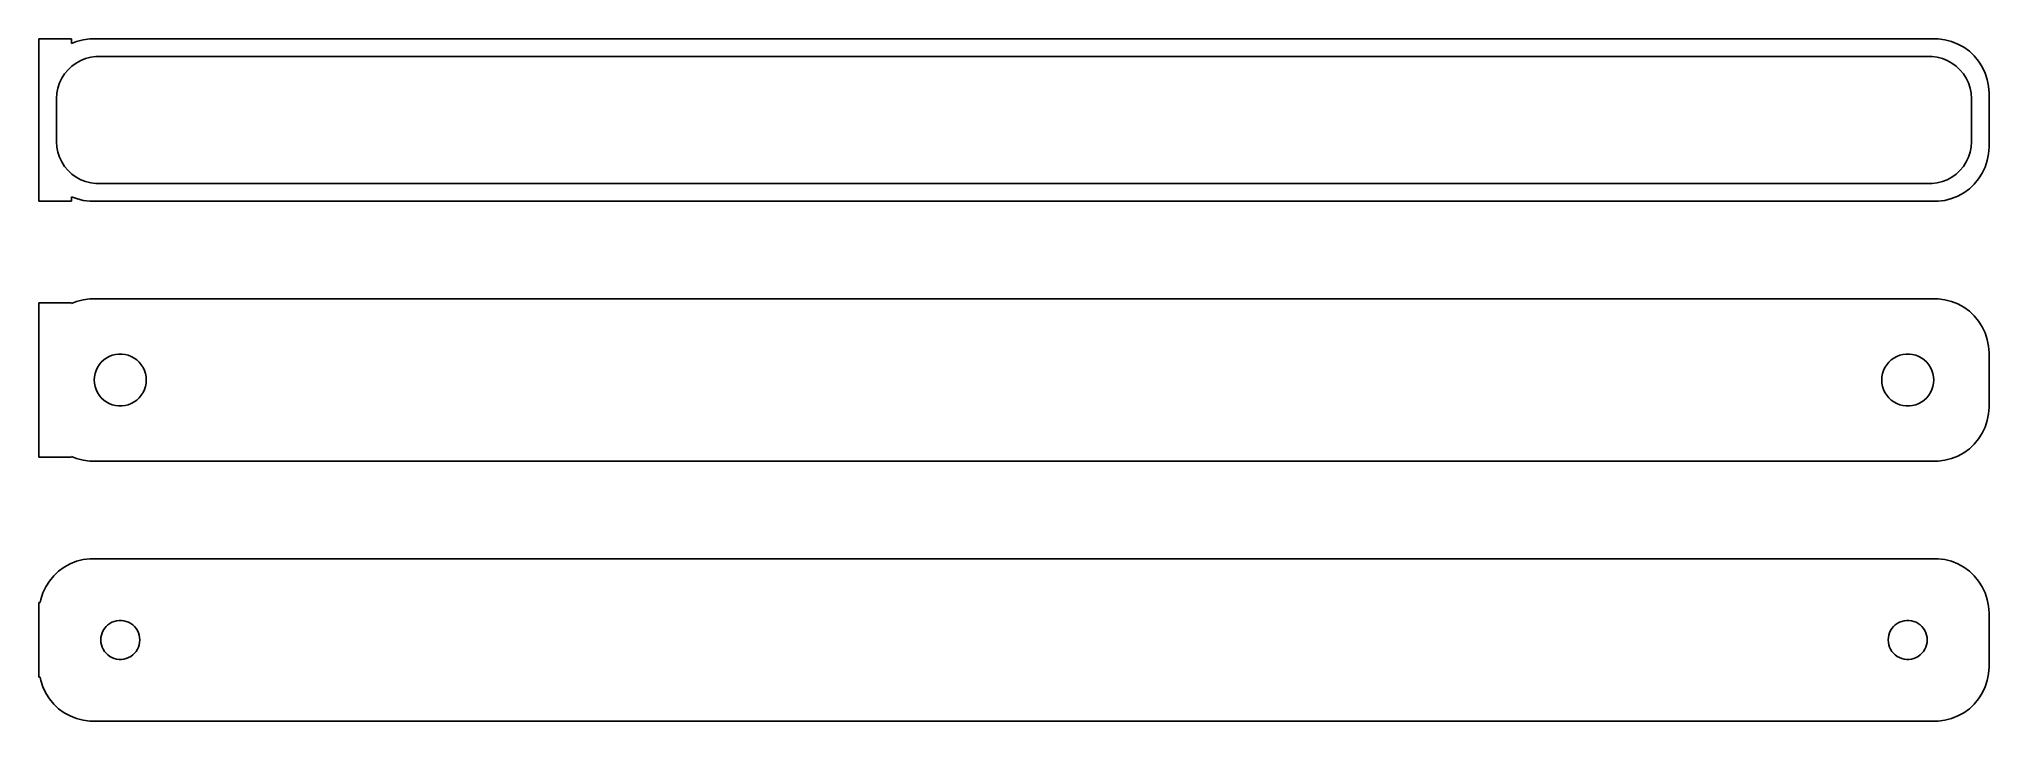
# Model space of a CAD drawing. Header units: metres. Extents: x -90 to 90, y 41 to 103.
import ezdxf

# ---------------------------------------------------------------- set-up
doc = ezdxf.new("R2010")
doc.units = ezdxf.units.M

msp = doc.modelspace()

# ---------------------------------------------------------------- linework, layer by layer
for p, q in [((-87, 103.49), (-90, 103.49)), ((-90, 103.49), (-90, 88.5099)), ((-87, 103.075), (-87, 103.49)), ((-86.5451, 103.255), (-87, 103.075)), ((-85.9369, 103.411), (-86.5451, 103.255)), ((-85.3139, 103.49), (-85.9369, 103.411)), ((85.3139, 103.49), (-85.3139, 103.49)), ((85.9369, 103.411), (85.3139, 103.49)), ((86.5451, 103.255), (85.9369, 103.411)), ((87.1289, 103.024), (86.5451, 103.255)), ((87.6791, 102.722), (87.1289, 103.024)), ((88.1871, 102.353), (87.6791, 102.722)), ((-87.323, 100.651), (-86.9685, 100.984)), ((-86.9685, 100.984), (-86.5751, 101.27)), ((-86.5751, 101.27), (-86.1489, 101.504)), ((-86.1489, 101.504), (-85.6967, 101.683)), ((-85.6967, 101.683), (-85.2256, 101.804)), ((-85.2256, 101.804), (-84.7432, 101.865)), ((-84.7432, 101.865), (84.7432, 101.865)), ((84.7432, 101.865), (85.2256, 101.804)), ((85.2256, 101.804), (85.6967, 101.683)), ((85.6967, 101.683), (86.1489, 101.504)), ((86.1489, 101.504), (86.5751, 101.27)), ((86.5751, 101.27), (86.9685, 100.984)), ((86.9685, 100.984), (87.323, 100.651)), ((88.6448, 101.923), (88.1871, 102.353)), ((89.0451, 101.439), (88.6448, 101.923)), ((89.3815, 100.909), (89.0451, 101.439)), ((89.6489, 100.341), (89.3815, 100.909)), ((-88.251, 98.9631), (-88.1007, 99.4256)), ((-88.1007, 99.4256), (-87.8936, 99.8656)), ((-87.8936, 99.8656), (-87.633, 100.276)), ((-87.633, 100.276), (-87.323, 100.651)), ((87.323, 100.651), (87.633, 100.276)), ((87.633, 100.276), (87.8936, 99.8656)), ((87.8936, 99.8656), (88.1007, 99.4256)), ((88.1007, 99.4256), (88.251, 98.9631)), ((89.8429, 99.7434), (89.6489, 100.341)), ((89.9606, 99.1267), (89.8429, 99.7434)), ((90, 98.5), (89.9606, 99.1267)), ((-88.3726, 98), (-88.3421, 98.4854)), ((-88.3726, 94), (-88.3726, 98)), ((-88.3421, 98.4854), (-88.251, 98.9631)), ((88.251, 98.9631), (88.3421, 98.4854)), ((88.3421, 98.4854), (88.3726, 98)), ((88.3726, 98), (88.3726, 94)), ((90, 93.5), (90, 98.5)), ((-88.3421, 93.5146), (-88.3726, 94)), ((88.3726, 94), (88.3421, 93.5146)), ((-88.251, 93.0369), (-88.3421, 93.5146)), ((-88.1007, 92.5744), (-88.251, 93.0369)), ((-87.8936, 92.1344), (-88.1007, 92.5744)), ((-87.633, 91.7237), (-87.8936, 92.1344)), ((87.8936, 92.1344), (87.633, 91.7237)), ((88.1007, 92.5744), (87.8936, 92.1344)), ((88.251, 93.0369), (88.1007, 92.5744)), ((88.3421, 93.5146), (88.251, 93.0369)), ((89.6489, 91.6594), (89.8429, 92.2566)), ((89.8429, 92.2566), (89.9606, 92.8733)), ((89.9606, 92.8733), (90, 93.5)), ((-87.323, 91.349), (-87.633, 91.7237)), ((-86.9685, 91.0161), (-87.323, 91.349)), ((-86.5751, 90.7302), (-86.9685, 91.0161)), ((-86.1489, 90.4959), (-86.5751, 90.7302)), ((-85.6967, 90.3169), (-86.1489, 90.4959)), ((-85.2256, 90.196), (-85.6967, 90.3169)), ((-84.7432, 90.135), (-85.2256, 90.196)), ((84.7432, 90.135), (-84.7432, 90.135)), ((85.2256, 90.196), (84.7432, 90.135)), ((85.6967, 90.3169), (85.2256, 90.196)), ((86.1489, 90.4959), (85.6967, 90.3169)), ((86.5751, 90.7302), (86.1489, 90.4959)), ((86.9685, 91.0161), (86.5751, 90.7302)), ((87.323, 91.349), (86.9685, 91.0161)), ((87.633, 91.7237), (87.323, 91.349)), ((88.1871, 89.6474), (88.6448, 90.0773)), ((88.6448, 90.0773), (89.0451, 90.5611)), ((89.0451, 90.5611), (89.3815, 91.0912)), ((89.3815, 91.0912), (89.6489, 91.6594)), ((-90, 88.5099), (-87, 88.5099)), ((-87, 88.9248), (-86.5451, 88.7447)), ((-87, 88.5099), (-87, 88.9248)), ((-86.5451, 88.7447), (-85.9369, 88.5886)), ((-85.9369, 88.5886), (-85.3139, 88.5099)), ((-85.3139, 88.5099), (85.3139, 88.5099)), ((85.3139, 88.5099), (85.9369, 88.5886)), ((85.9369, 88.5886), (86.5451, 88.7447)), ((86.5451, 88.7447), (87.1289, 88.9759)), ((87.1289, 88.9759), (87.6791, 89.2784)), ((87.6791, 89.2784), (88.1871, 89.6474)), ((-86.5451, 79.2553), (-87, 79.0752)), ((-85.9369, 79.4114), (-86.5451, 79.2553)), ((-85.3139, 79.4901), (-85.9369, 79.4114)), ((85.3139, 79.4901), (-85.3139, 79.4901)), ((85.9369, 79.4114), (85.3139, 79.4901)), ((86.5451, 79.2553), (85.9369, 79.4114)), ((87.1289, 79.0241), (86.5451, 79.2553)), ((-87, 79.1148), (-90, 79.1148)), ((-90, 79.1148), (-90, 64.8852)), ((-87, 79.0752), (-87, 79.1148)), ((87.6791, 78.7216), (87.1289, 79.0241)), ((88.1871, 78.3526), (87.6791, 78.7216)), ((88.6448, 77.9227), (88.1871, 78.3526)), ((89.0451, 77.4389), (88.6448, 77.9227)), ((89.3815, 76.9088), (89.0451, 77.4389)), ((89.6489, 76.3406), (89.3815, 76.9088)), ((89.8429, 75.7434), (89.6489, 76.3406)), ((89.9606, 75.1267), (89.8429, 75.7434)), ((-84.2495, 73.6429), (-84.0298, 73.8492)), ((-84.0298, 73.8492), (-83.786, 74.0264)), ((-83.786, 74.0264), (-83.5219, 74.1716)), ((-83.5219, 74.1716), (-83.2416, 74.2825)), ((-83.2416, 74.2825), (-82.9497, 74.3575)), ((-82.9497, 74.3575), (-82.6507, 74.3953)), ((-82.6507, 74.3953), (-82.3493, 74.3953)), ((-82.3493, 74.3953), (-82.0503, 74.3575)), ((-82.0503, 74.3575), (-81.7584, 74.2825)), ((-81.7584, 74.2825), (-81.4781, 74.1716)), ((-81.4781, 74.1716), (-81.214, 74.0264)), ((-81.214, 74.0264), (-80.9702, 73.8492)), ((-80.9702, 73.8492), (-80.7505, 73.6429)), ((80.7505, 73.6429), (80.9702, 73.8492)), ((80.9702, 73.8492), (81.214, 74.0264)), ((81.214, 74.0264), (81.4781, 74.1716)), ((81.4781, 74.1716), (81.7584, 74.2825)), ((81.7584, 74.2825), (82.0503, 74.3575)), ((82.0503, 74.3575), (82.3493, 74.3953)), ((82.3493, 74.3953), (82.6507, 74.3953)), ((82.6507, 74.3953), (82.9497, 74.3575)), ((82.9497, 74.3575), (83.2416, 74.2825)), ((83.2416, 74.2825), (83.5219, 74.1716)), ((83.5219, 74.1716), (83.786, 74.0264)), ((83.786, 74.0264), (84.0298, 73.8492)), ((84.0298, 73.8492), (84.2495, 73.6429)), ((90, 74.5), (89.9606, 75.1267)), ((90, 69.5), (90, 74.5)), ((-84.9, 72), (-84.8811, 72.3008)), ((-84.8811, 71.6992), (-84.9, 72)), ((-84.8811, 72.3008), (-84.8246, 72.5968)), ((-84.8246, 72.5968), (-84.7315, 72.8835)), ((-84.7315, 72.8835), (-84.6031, 73.1562)), ((-84.6031, 73.1562), (-84.4416, 73.4107)), ((-84.4416, 73.4107), (-84.2495, 73.6429)), ((-80.7505, 73.6429), (-80.5583, 73.4107)), ((-80.5583, 73.4107), (-80.3969, 73.1562)), ((-80.3969, 73.1562), (-80.2685, 72.8835)), ((-80.2685, 72.8835), (-80.1754, 72.5968)), ((-80.1754, 72.5968), (-80.1189, 72.3008)), ((-80.1189, 72.3008), (-80.1, 72)), ((-80.1, 72), (-80.1189, 71.6992)), ((80.1, 72), (80.1189, 72.3008)), ((80.1189, 71.6992), (80.1, 72)), ((80.1189, 72.3008), (80.1754, 72.5968)), ((80.1754, 72.5968), (80.2685, 72.8835)), ((80.2685, 72.8835), (80.3969, 73.1562)), ((80.3969, 73.1562), (80.5583, 73.4107)), ((80.5583, 73.4107), (80.7505, 73.6429)), ((84.2495, 73.6429), (84.4416, 73.4107)), ((84.4416, 73.4107), (84.6031, 73.1562)), ((84.6031, 73.1562), (84.7315, 72.8835)), ((84.7315, 72.8835), (84.8246, 72.5968)), ((84.8246, 72.5968), (84.8811, 72.3008)), ((84.8811, 72.3008), (84.9, 72)), ((84.9, 72), (84.8811, 71.6992)), ((-84.8246, 71.4032), (-84.8811, 71.6992)), ((-84.7315, 71.1165), (-84.8246, 71.4032)), ((-84.6031, 70.8438), (-84.7315, 71.1165)), ((-84.4416, 70.5893), (-84.6031, 70.8438)), ((-84.2495, 70.3571), (-84.4416, 70.5893)), ((-84.0298, 70.1508), (-84.2495, 70.3571)), ((-80.7505, 70.3571), (-80.9702, 70.1508)), ((-80.5583, 70.5893), (-80.7505, 70.3571)), ((-80.3969, 70.8438), (-80.5583, 70.5893)), ((-80.2685, 71.1165), (-80.3969, 70.8438)), ((-80.1754, 71.4032), (-80.2685, 71.1165)), ((-80.1189, 71.6992), (-80.1754, 71.4032)), ((80.1754, 71.4032), (80.1189, 71.6992)), ((80.2685, 71.1165), (80.1754, 71.4032)), ((80.3969, 70.8438), (80.2685, 71.1165)), ((80.5583, 70.5893), (80.3969, 70.8438)), ((80.7505, 70.3571), (80.5583, 70.5893)), ((80.9702, 70.1508), (80.7505, 70.3571)), ((84.2495, 70.3571), (84.0298, 70.1508)), ((84.4416, 70.5893), (84.2495, 70.3571)), ((84.6031, 70.8438), (84.4416, 70.5893)), ((84.7315, 71.1165), (84.6031, 70.8438)), ((84.8246, 71.4032), (84.7315, 71.1165)), ((84.8811, 71.6992), (84.8246, 71.4032)), ((-83.786, 69.9736), (-84.0298, 70.1508)), ((-83.5219, 69.8284), (-83.786, 69.9736)), ((-83.2416, 69.7175), (-83.5219, 69.8284)), ((-82.9497, 69.6425), (-83.2416, 69.7175)), ((-82.6507, 69.6047), (-82.9497, 69.6425)), ((-82.3493, 69.6047), (-82.6507, 69.6047)), ((-82.0503, 69.6425), (-82.3493, 69.6047)), ((-81.7584, 69.7175), (-82.0503, 69.6425)), ((-81.4781, 69.8284), (-81.7584, 69.7175)), ((-81.214, 69.9736), (-81.4781, 69.8284)), ((-80.9702, 70.1508), (-81.214, 69.9736)), ((81.214, 69.9736), (80.9702, 70.1508)), ((81.4781, 69.8284), (81.214, 69.9736)), ((81.7584, 69.7175), (81.4781, 69.8284)), ((82.0503, 69.6425), (81.7584, 69.7175)), ((82.3493, 69.6047), (82.0503, 69.6425)), ((82.6507, 69.6047), (82.3493, 69.6047)), ((82.9497, 69.6425), (82.6507, 69.6047)), ((83.2416, 69.7175), (82.9497, 69.6425)), ((83.5219, 69.8284), (83.2416, 69.7175)), ((83.786, 69.9736), (83.5219, 69.8284)), ((84.0298, 70.1508), (83.786, 69.9736)), ((89.8429, 68.2566), (89.9606, 68.8733)), ((89.9606, 68.8733), (90, 69.5)), ((89.0451, 66.5611), (89.3815, 67.0912)), ((89.3815, 67.0912), (89.6489, 67.6594)), ((89.6489, 67.6594), (89.8429, 68.2566)), ((-90, 64.8852), (-87, 64.8852)), ((-87, 64.8852), (-87, 64.9248)), ((-87, 64.9248), (-86.5451, 64.7447)), ((86.5451, 64.7447), (87.1289, 64.9759)), ((87.1289, 64.9759), (87.6791, 65.2784)), ((87.6791, 65.2784), (88.1871, 65.6474)), ((88.1871, 65.6474), (88.6448, 66.0773)), ((88.6448, 66.0773), (89.0451, 66.5611)), ((-86.5451, 64.7447), (-85.9369, 64.5886)), ((-85.9369, 64.5886), (-85.3139, 64.5099)), ((-85.3139, 64.5099), (85.3139, 64.5099)), ((85.3139, 64.5099), (85.9369, 64.5886)), ((85.9369, 64.5886), (86.5451, 64.7447)), ((-88.1871, 54.3526), (-88.6448, 53.9227)), ((-87.6791, 54.7216), (-88.1871, 54.3526)), ((-87.1289, 55.0241), (-87.6791, 54.7216)), ((-86.5451, 55.2553), (-87.1289, 55.0241)), ((-85.9369, 55.4114), (-86.5451, 55.2553)), ((-85.3139, 55.4901), (-85.9369, 55.4114)), ((85.3139, 55.4901), (-85.3139, 55.4901)), ((85.9369, 55.4114), (85.3139, 55.4901)), ((86.5451, 55.2553), (85.9369, 55.4114)), ((87.1289, 55.0241), (86.5451, 55.2553)), ((87.6791, 54.7216), (87.1289, 55.0241)), ((88.1871, 54.3526), (87.6791, 54.7216)), ((88.6448, 53.9227), (88.1871, 54.3526)), ((-89.6489, 52.3406), (-89.8429, 51.7434)), ((-89.3815, 52.9088), (-89.6489, 52.3406)), ((-89.0451, 53.4389), (-89.3815, 52.9088)), ((-88.6448, 53.9227), (-89.0451, 53.4389)), ((89.0451, 53.4389), (88.6448, 53.9227)), ((89.3815, 52.9088), (89.0451, 53.4389)), ((89.6489, 52.3406), (89.3815, 52.9088)), ((89.8429, 51.7434), (89.6489, 52.3406)), ((-89.9, 51.4442), (-90, 51.4442)), ((-90, 51.4442), (-90, 44.5558)), ((-89.8429, 51.7434), (-89.9, 51.4442)), ((89.9606, 51.1267), (89.8429, 51.7434)), ((90, 50.5), (89.9606, 51.1267)), ((90, 45.5), (90, 50.5)), ((-84.2434, 48.4476), (-84.1736, 48.6626)), ((-84.1736, 48.6626), (-84.0773, 48.8671)), ((-84.0773, 48.8671), (-83.9562, 49.058)), ((-83.9562, 49.058), (-83.8121, 49.2322)), ((-83.8121, 49.2322), (-83.6474, 49.3869)), ((-83.6474, 49.3869), (-83.4645, 49.5198)), ((-83.4645, 49.5198), (-83.2664, 49.6287)), ((-83.2664, 49.6287), (-83.0562, 49.7119)), ((-83.0562, 49.7119), (-82.8373, 49.7681)), ((-82.8373, 49.7681), (-82.613, 49.7964)), ((-82.613, 49.7964), (-82.387, 49.7964)), ((-82.387, 49.7964), (-82.1627, 49.7681)), ((-82.1627, 49.7681), (-81.9438, 49.7119)), ((-81.9438, 49.7119), (-81.7336, 49.6287)), ((-81.7336, 49.6287), (-81.5355, 49.5198)), ((-81.5355, 49.5198), (-81.3526, 49.3869)), ((-81.3526, 49.3869), (-81.1879, 49.2322)), ((-81.1879, 49.2322), (-81.0438, 49.058)), ((-81.0438, 49.058), (-80.9226, 48.8671)), ((-80.9226, 48.8671), (-80.8264, 48.6626)), ((-80.8264, 48.6626), (-80.7565, 48.4476)), ((80.7565, 48.4476), (80.8264, 48.6626)), ((80.8264, 48.6626), (80.9226, 48.8671)), ((80.9226, 48.8671), (81.0438, 49.058)), ((81.0438, 49.058), (81.1879, 49.2322)), ((81.1879, 49.2322), (81.3526, 49.3869)), ((81.3526, 49.3869), (81.5355, 49.5198)), ((81.5355, 49.5198), (81.7336, 49.6287)), ((81.7336, 49.6287), (81.9438, 49.7119)), ((81.9438, 49.7119), (82.1627, 49.7681)), ((82.1627, 49.7681), (82.387, 49.7964)), ((82.387, 49.7964), (82.613, 49.7964)), ((82.613, 49.7964), (82.8373, 49.7681)), ((82.8373, 49.7681), (83.0562, 49.7119)), ((83.0562, 49.7119), (83.2664, 49.6287)), ((83.2664, 49.6287), (83.4645, 49.5198)), ((83.4645, 49.5198), (83.6474, 49.3869)), ((83.6474, 49.3869), (83.8121, 49.2322)), ((83.8121, 49.2322), (83.9562, 49.058)), ((83.9562, 49.058), (84.0773, 48.8671)), ((84.0773, 48.8671), (84.1736, 48.6626)), ((84.1736, 48.6626), (84.2434, 48.4476)), ((-84.3, 48), (-84.2858, 48.2256)), ((-84.2858, 47.7744), (-84.3, 48)), ((-84.2858, 48.2256), (-84.2434, 48.4476)), ((-84.2434, 47.5524), (-84.2858, 47.7744)), ((-84.1736, 47.3374), (-84.2434, 47.5524)), ((-84.0773, 47.1329), (-84.1736, 47.3374)), ((-83.9562, 46.942), (-84.0773, 47.1329)), ((-83.8121, 46.7678), (-83.9562, 46.942)), ((-81.0438, 46.942), (-81.1879, 46.7678)), ((-80.9226, 47.1329), (-81.0438, 46.942)), ((-80.8264, 47.3374), (-80.9226, 47.1329)), ((-80.7565, 47.5524), (-80.8264, 47.3374)), ((-80.7565, 48.4476), (-80.7142, 48.2256)), ((-80.7142, 47.7744), (-80.7565, 47.5524)), ((-80.7142, 48.2256), (-80.7, 48)), ((-80.7, 48), (-80.7142, 47.7744)), ((80.7, 48), (80.7142, 48.2256)), ((80.7142, 47.7744), (80.7, 48)), ((80.7142, 48.2256), (80.7565, 48.4476)), ((80.7565, 47.5524), (80.7142, 47.7744)), ((80.8264, 47.3374), (80.7565, 47.5524)), ((80.9226, 47.1329), (80.8264, 47.3374)), ((81.0438, 46.942), (80.9226, 47.1329)), ((81.1879, 46.7678), (81.0438, 46.942)), ((83.9562, 46.942), (83.8121, 46.7678)), ((84.0773, 47.1329), (83.9562, 46.942)), ((84.1736, 47.3374), (84.0773, 47.1329)), ((84.2434, 47.5524), (84.1736, 47.3374)), ((84.2434, 48.4476), (84.2858, 48.2256)), ((84.2858, 47.7744), (84.2434, 47.5524)), ((84.2858, 48.2256), (84.3, 48)), ((84.3, 48), (84.2858, 47.7744)), ((-83.6474, 46.6131), (-83.8121, 46.7678)), ((-83.4645, 46.4802), (-83.6474, 46.6131)), ((-83.2664, 46.3713), (-83.4645, 46.4802)), ((-83.0562, 46.2881), (-83.2664, 46.3713)), ((-82.8373, 46.2319), (-83.0562, 46.2881)), ((-82.613, 46.2036), (-82.8373, 46.2319)), ((-82.387, 46.2036), (-82.613, 46.2036)), ((-82.1627, 46.2319), (-82.387, 46.2036)), ((-81.9438, 46.2881), (-82.1627, 46.2319)), ((-81.7336, 46.3713), (-81.9438, 46.2881)), ((-81.5355, 46.4802), (-81.7336, 46.3713)), ((-81.3526, 46.6131), (-81.5355, 46.4802)), ((-81.1879, 46.7678), (-81.3526, 46.6131)), ((81.3526, 46.6131), (81.1879, 46.7678)), ((81.5355, 46.4802), (81.3526, 46.6131)), ((81.7336, 46.3713), (81.5355, 46.4802)), ((81.9438, 46.2881), (81.7336, 46.3713)), ((82.1627, 46.2319), (81.9438, 46.2881)), ((82.387, 46.2036), (82.1627, 46.2319)), ((82.613, 46.2036), (82.387, 46.2036)), ((82.8373, 46.2319), (82.613, 46.2036)), ((83.0562, 46.2881), (82.8373, 46.2319)), ((83.2664, 46.3713), (83.0562, 46.2881)), ((83.4645, 46.4802), (83.2664, 46.3713)), ((83.6474, 46.6131), (83.4645, 46.4802)), ((83.8121, 46.7678), (83.6474, 46.6131)), ((89.9606, 44.8733), (90, 45.5)), ((-90, 44.5558), (-89.9, 44.5558)), ((-89.9, 44.5558), (-89.8429, 44.2566)), ((-89.8429, 44.2566), (-89.6489, 43.6594)), ((-89.6489, 43.6594), (-89.3815, 43.0912)), ((89.3815, 43.0912), (89.6489, 43.6594)), ((89.6489, 43.6594), (89.8429, 44.2566)), ((89.8429, 44.2566), (89.9606, 44.8733)), ((-89.3815, 43.0912), (-89.0451, 42.5611)), ((-89.0451, 42.5611), (-88.6448, 42.0773)), ((-88.6448, 42.0773), (-88.1871, 41.6474)), ((-88.1871, 41.6474), (-87.6791, 41.2784)), ((87.6791, 41.2784), (88.1871, 41.6474)), ((88.1871, 41.6474), (88.6448, 42.0773)), ((88.6448, 42.0773), (89.0451, 42.5611)), ((89.0451, 42.5611), (89.3815, 43.0912)), ((-87.6791, 41.2784), (-87.1289, 40.9759)), ((-87.1289, 40.9759), (-86.5451, 40.7447)), ((-86.5451, 40.7447), (-85.9369, 40.5886)), ((-85.9369, 40.5886), (-85.3139, 40.5099)), ((-85.3139, 40.5099), (85.3139, 40.5099)), ((85.3139, 40.5099), (85.9369, 40.5886)), ((85.9369, 40.5886), (86.5451, 40.7447)), ((86.5451, 40.7447), (87.1289, 40.9759)), ((87.1289, 40.9759), (87.6791, 41.2784))]:
    msp.add_line(p, q)

doc.saveas('drawing.dxf')
